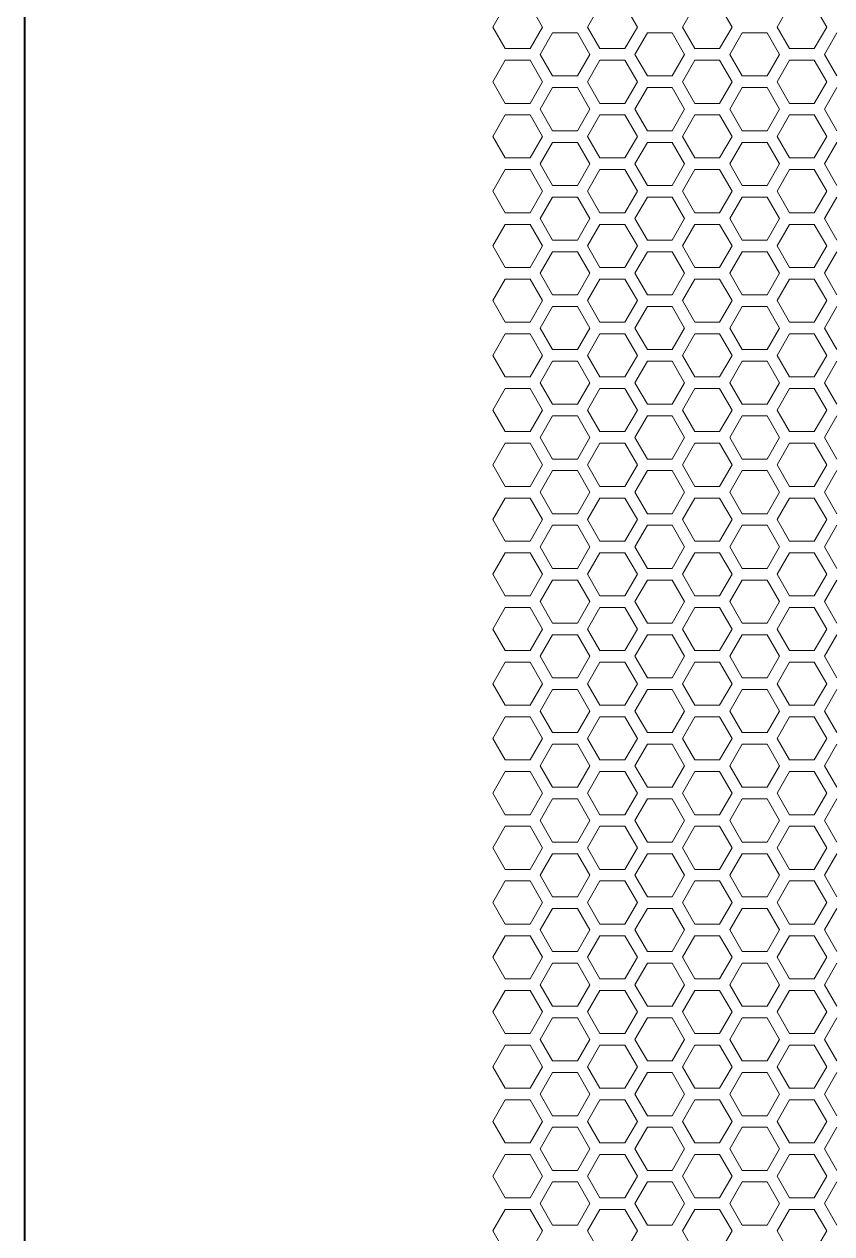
# Model space of a CAD drawing. Header units: millimetres. Extents: x 0 to 140, y -17 to 195.
# Drawn here: x 0 to 8.84, y 48.93 to 62.17 of the extents above; entities that cross this region are included whole.
import ezdxf

# ---------------------------------------------------------------- set-up
doc = ezdxf.new("R2010")
doc.units = ezdxf.units.MM
doc.layers.add('4203-42785_1_0', color=7, linetype='Continuous')

# ---------------------------------------------------------------- blocks, each defined once
blk = doc.blocks.new('a')
at = {"layer": '4203-42785_1_0', "color": 0, "linetype": 'ByBlock', "lineweight": 9}
for p, q in [((1506.926, 392.961), (1506.819, 392.776)), ((1507.246, 392.776), (1507.14, 392.961)), ((1507.739, 392.961), (1507.633, 392.776)), ((1508.06, 392.776), (1507.953, 392.961)), ((1508.553, 392.961), (1508.446, 392.776)), ((1508.873, 392.776), (1508.766, 392.961)), ((1509.366, 392.961), (1509.259, 392.776)), ((1509.686, 392.776), (1509.579, 392.961)), ((1506.819, 392.776), (1506.926, 392.592)), ((1507.14, 392.592), (1507.246, 392.776)), ((1507.633, 392.776), (1507.739, 392.592)), ((1507.953, 392.592), (1508.06, 392.776)), ((1508.446, 392.776), (1508.553, 392.592)), ((1508.766, 392.592), (1508.873, 392.776)), ((1509.259, 392.776), (1509.366, 392.592)), ((1509.579, 392.592), (1509.686, 392.776)), ((1507.333, 392.727), (1507.226, 392.542)), ((1507.546, 392.727), (1507.333, 392.727)), ((1507.653, 392.542), (1507.546, 392.727)), ((1508.146, 392.727), (1508.039, 392.542)), ((1508.36, 392.727), (1508.146, 392.727)), ((1508.466, 392.542), (1508.36, 392.727)), ((1508.959, 392.727), (1508.853, 392.542)), ((1509.173, 392.727), (1508.959, 392.727)), ((1509.28, 392.542), (1509.173, 392.727)), ((1509.773, 392.727), (1509.666, 392.542)), ((1506.926, 392.592), (1507.14, 392.592)), ((1507.739, 392.592), (1507.953, 392.592)), ((1508.553, 392.592), (1508.766, 392.592)), ((1509.366, 392.592), (1509.579, 392.592)), ((1506.926, 392.492), (1506.819, 392.307)), ((1507.14, 392.492), (1506.926, 392.492)), ((1507.246, 392.307), (1507.14, 392.492)), ((1507.226, 392.542), (1507.333, 392.357)), ((1507.546, 392.357), (1507.653, 392.542)), ((1507.739, 392.492), (1507.633, 392.307)), ((1507.953, 392.492), (1507.739, 392.492)), ((1508.06, 392.307), (1507.953, 392.492)), ((1508.039, 392.542), (1508.146, 392.357)), ((1508.36, 392.357), (1508.466, 392.542)), ((1508.553, 392.492), (1508.446, 392.307)), ((1508.766, 392.492), (1508.553, 392.492)), ((1508.873, 392.307), (1508.766, 392.492)), ((1508.853, 392.542), (1508.959, 392.357)), ((1509.173, 392.357), (1509.28, 392.542)), ((1509.366, 392.492), (1509.259, 392.307)), ((1509.579, 392.492), (1509.366, 392.492)), ((1509.686, 392.307), (1509.579, 392.492)), ((1509.666, 392.542), (1509.773, 392.357)), ((1507.333, 392.357), (1507.546, 392.357)), ((1508.146, 392.357), (1508.36, 392.357)), ((1508.959, 392.357), (1509.173, 392.357)), ((1506.819, 392.307), (1506.926, 392.122)), ((1507.14, 392.122), (1507.246, 392.307)), ((1507.333, 392.257), (1507.226, 392.072)), ((1507.546, 392.257), (1507.333, 392.257)), ((1507.653, 392.072), (1507.546, 392.257)), ((1507.633, 392.307), (1507.739, 392.122)), ((1507.953, 392.122), (1508.06, 392.307)), ((1508.146, 392.257), (1508.039, 392.072)), ((1508.36, 392.257), (1508.146, 392.257)), ((1508.466, 392.072), (1508.36, 392.257)), ((1508.446, 392.307), (1508.553, 392.122)), ((1508.766, 392.122), (1508.873, 392.307)), ((1508.959, 392.257), (1508.853, 392.072)), ((1509.173, 392.257), (1508.959, 392.257)), ((1509.28, 392.072), (1509.173, 392.257)), ((1509.259, 392.307), (1509.366, 392.122)), ((1509.579, 392.122), (1509.686, 392.307)), ((1509.773, 392.257), (1509.666, 392.072)), ((1506.926, 392.122), (1507.14, 392.122)), ((1507.226, 392.072), (1507.333, 391.887)), ((1507.546, 391.887), (1507.653, 392.072)), ((1507.739, 392.122), (1507.953, 392.122)), ((1508.039, 392.072), (1508.146, 391.887)), ((1508.36, 391.887), (1508.466, 392.072)), ((1508.553, 392.122), (1508.766, 392.122)), ((1508.853, 392.072), (1508.959, 391.887)), ((1509.173, 391.887), (1509.28, 392.072)), ((1509.366, 392.122), (1509.579, 392.122)), ((1509.666, 392.072), (1509.773, 391.887)), ((1506.926, 392.022), (1506.819, 391.837)), ((1507.14, 392.022), (1506.926, 392.022)), ((1507.246, 391.837), (1507.14, 392.022)), ((1507.739, 392.022), (1507.633, 391.837)), ((1507.953, 392.022), (1507.739, 392.022)), ((1508.06, 391.837), (1507.953, 392.022)), ((1508.553, 392.022), (1508.446, 391.837)), ((1508.766, 392.022), (1508.553, 392.022)), ((1508.873, 391.837), (1508.766, 392.022)), ((1509.366, 392.022), (1509.259, 391.837)), ((1509.579, 392.022), (1509.366, 392.022)), ((1509.686, 391.837), (1509.579, 392.022)), ((1507.333, 391.887), (1507.546, 391.887)), ((1508.146, 391.887), (1508.36, 391.887)), ((1508.959, 391.887), (1509.173, 391.887)), ((1506.819, 391.837), (1506.926, 391.653)), ((1507.14, 391.653), (1507.246, 391.837)), ((1507.333, 391.787), (1507.226, 391.603)), ((1507.546, 391.787), (1507.333, 391.787)), ((1507.653, 391.603), (1507.546, 391.787)), ((1507.633, 391.837), (1507.739, 391.653)), ((1507.953, 391.653), (1508.06, 391.837)), ((1508.146, 391.787), (1508.039, 391.603)), ((1508.36, 391.787), (1508.146, 391.787)), ((1508.466, 391.603), (1508.36, 391.787)), ((1508.446, 391.837), (1508.553, 391.653)), ((1508.766, 391.653), (1508.873, 391.837)), ((1508.959, 391.787), (1508.853, 391.603)), ((1509.173, 391.787), (1508.959, 391.787)), ((1509.28, 391.603), (1509.173, 391.787)), ((1509.259, 391.837), (1509.366, 391.653)), ((1509.579, 391.653), (1509.686, 391.837)), ((1509.773, 391.787), (1509.666, 391.603)), ((1506.926, 391.653), (1507.14, 391.653)), ((1507.739, 391.653), (1507.953, 391.653)), ((1508.553, 391.653), (1508.766, 391.653)), ((1509.366, 391.653), (1509.579, 391.653)), ((1506.926, 391.553), (1506.819, 391.368)), ((1507.14, 391.553), (1506.926, 391.553)), ((1507.246, 391.368), (1507.14, 391.553)), ((1507.226, 391.603), (1507.333, 391.418)), ((1507.546, 391.418), (1507.653, 391.603)), ((1507.739, 391.553), (1507.633, 391.368)), ((1507.953, 391.553), (1507.739, 391.553)), ((1508.06, 391.368), (1507.953, 391.553)), ((1508.039, 391.603), (1508.146, 391.418)), ((1508.36, 391.418), (1508.466, 391.603)), ((1508.553, 391.553), (1508.446, 391.368)), ((1508.766, 391.553), (1508.553, 391.553)), ((1508.873, 391.368), (1508.766, 391.553)), ((1508.853, 391.603), (1508.959, 391.418)), ((1509.173, 391.418), (1509.28, 391.603)), ((1509.366, 391.553), (1509.259, 391.368)), ((1509.579, 391.553), (1509.366, 391.553)), ((1509.686, 391.368), (1509.579, 391.553)), ((1509.666, 391.603), (1509.773, 391.418)), ((1506.819, 391.368), (1506.926, 391.183)), ((1507.14, 391.183), (1507.246, 391.368)), ((1507.333, 391.418), (1507.546, 391.418)), ((1507.633, 391.368), (1507.739, 391.183)), ((1507.953, 391.183), (1508.06, 391.368)), ((1508.146, 391.418), (1508.36, 391.418)), ((1508.446, 391.368), (1508.553, 391.183)), ((1508.766, 391.183), (1508.873, 391.368)), ((1508.959, 391.418), (1509.173, 391.418)), ((1509.259, 391.368), (1509.366, 391.183)), ((1509.579, 391.183), (1509.686, 391.368)), ((1507.333, 391.318), (1507.226, 391.133)), ((1507.546, 391.318), (1507.333, 391.318)), ((1507.653, 391.133), (1507.546, 391.318)), ((1508.146, 391.318), (1508.039, 391.133)), ((1508.36, 391.318), (1508.146, 391.318)), ((1508.466, 391.133), (1508.36, 391.318)), ((1508.959, 391.318), (1508.853, 391.133)), ((1509.173, 391.318), (1508.959, 391.318)), ((1509.28, 391.133), (1509.173, 391.318)), ((1509.773, 391.318), (1509.666, 391.133)), ((1506.926, 391.183), (1507.14, 391.183)), ((1507.226, 391.133), (1507.333, 390.948)), ((1507.546, 390.948), (1507.653, 391.133)), ((1507.739, 391.183), (1507.953, 391.183)), ((1508.039, 391.133), (1508.146, 390.948)), ((1508.36, 390.948), (1508.466, 391.133)), ((1508.553, 391.183), (1508.766, 391.183)), ((1508.853, 391.133), (1508.959, 390.948)), ((1509.173, 390.948), (1509.28, 391.133)), ((1509.366, 391.183), (1509.579, 391.183)), ((1509.666, 391.133), (1509.773, 390.948)), ((1506.926, 391.083), (1506.819, 390.898)), ((1507.14, 391.083), (1506.926, 391.083)), ((1507.246, 390.898), (1507.14, 391.083)), ((1507.739, 391.083), (1507.633, 390.898)), ((1507.953, 391.083), (1507.739, 391.083)), ((1508.06, 390.898), (1507.953, 391.083)), ((1508.553, 391.083), (1508.446, 390.898)), ((1508.766, 391.083), (1508.553, 391.083)), ((1508.873, 390.898), (1508.766, 391.083)), ((1509.366, 391.083), (1509.259, 390.898)), ((1509.579, 391.083), (1509.366, 391.083)), ((1509.686, 390.898), (1509.579, 391.083)), ((1507.333, 390.948), (1507.546, 390.948)), ((1508.146, 390.948), (1508.36, 390.948)), ((1508.959, 390.948), (1509.173, 390.948)), ((1506.819, 390.898), (1506.926, 390.713)), ((1507.14, 390.713), (1507.246, 390.898)), ((1507.333, 390.848), (1507.226, 390.664)), ((1507.546, 390.848), (1507.333, 390.848)), ((1507.653, 390.664), (1507.546, 390.848)), ((1507.633, 390.898), (1507.739, 390.713)), ((1507.953, 390.713), (1508.06, 390.898)), ((1508.146, 390.848), (1508.039, 390.664)), ((1508.36, 390.848), (1508.146, 390.848)), ((1508.466, 390.664), (1508.36, 390.848)), ((1508.446, 390.898), (1508.553, 390.713)), ((1508.766, 390.713), (1508.873, 390.898)), ((1508.959, 390.848), (1508.853, 390.664)), ((1509.173, 390.848), (1508.959, 390.848)), ((1509.28, 390.664), (1509.173, 390.848)), ((1509.259, 390.898), (1509.366, 390.713)), ((1509.579, 390.713), (1509.686, 390.898)), ((1509.773, 390.848), (1509.666, 390.664)), ((1506.926, 390.713), (1507.14, 390.713)), ((1507.739, 390.713), (1507.953, 390.713)), ((1508.553, 390.713), (1508.766, 390.713)), ((1509.366, 390.713), (1509.579, 390.713)), ((1506.926, 390.614), (1506.819, 390.429)), ((1507.14, 390.614), (1506.926, 390.614)), ((1507.246, 390.429), (1507.14, 390.614)), ((1507.226, 390.664), (1507.333, 390.479)), ((1507.546, 390.479), (1507.653, 390.664)), ((1507.739, 390.614), (1507.633, 390.429)), ((1507.953, 390.614), (1507.739, 390.614)), ((1508.06, 390.429), (1507.953, 390.614)), ((1508.039, 390.664), (1508.146, 390.479)), ((1508.36, 390.479), (1508.466, 390.664)), ((1508.553, 390.614), (1508.446, 390.429)), ((1508.766, 390.614), (1508.553, 390.614)), ((1508.873, 390.429), (1508.766, 390.614)), ((1508.853, 390.664), (1508.959, 390.479)), ((1509.173, 390.479), (1509.28, 390.664)), ((1509.366, 390.614), (1509.259, 390.429)), ((1509.579, 390.614), (1509.366, 390.614)), ((1509.686, 390.429), (1509.579, 390.614)), ((1509.666, 390.664), (1509.773, 390.479)), ((1506.819, 390.429), (1506.926, 390.244)), ((1507.14, 390.244), (1507.246, 390.429)), ((1507.333, 390.479), (1507.546, 390.479)), ((1507.633, 390.429), (1507.739, 390.244)), ((1507.953, 390.244), (1508.06, 390.429)), ((1508.146, 390.479), (1508.36, 390.479)), ((1508.446, 390.429), (1508.553, 390.244)), ((1508.766, 390.244), (1508.873, 390.429)), ((1508.959, 390.479), (1509.173, 390.479)), ((1509.259, 390.429), (1509.366, 390.244)), ((1509.579, 390.244), (1509.686, 390.429)), ((1507.333, 390.379), (1507.226, 390.194)), ((1507.546, 390.379), (1507.333, 390.379)), ((1507.653, 390.194), (1507.546, 390.379)), ((1508.146, 390.379), (1508.039, 390.194)), ((1508.36, 390.379), (1508.146, 390.379)), ((1508.466, 390.194), (1508.36, 390.379)), ((1508.959, 390.379), (1508.853, 390.194)), ((1509.173, 390.379), (1508.959, 390.379)), ((1509.28, 390.194), (1509.173, 390.379)), ((1509.773, 390.379), (1509.666, 390.194)), ((1506.926, 390.244), (1507.14, 390.244)), ((1507.226, 390.194), (1507.333, 390.009)), ((1507.546, 390.009), (1507.653, 390.194)), ((1507.739, 390.244), (1507.953, 390.244)), ((1508.039, 390.194), (1508.146, 390.009)), ((1508.36, 390.009), (1508.466, 390.194)), ((1508.553, 390.244), (1508.766, 390.244)), ((1508.853, 390.194), (1508.959, 390.009)), ((1509.173, 390.009), (1509.28, 390.194)), ((1509.366, 390.244), (1509.579, 390.244)), ((1509.666, 390.194), (1509.773, 390.009)), ((1506.926, 390.144), (1506.819, 389.959)), ((1507.14, 390.144), (1506.926, 390.144)), ((1507.246, 389.959), (1507.14, 390.144)), ((1507.739, 390.144), (1507.633, 389.959)), ((1507.953, 390.144), (1507.739, 390.144)), ((1508.06, 389.959), (1507.953, 390.144)), ((1508.553, 390.144), (1508.446, 389.959)), ((1508.766, 390.144), (1508.553, 390.144)), ((1508.873, 389.959), (1508.766, 390.144)), ((1509.366, 390.144), (1509.259, 389.959)), ((1509.579, 390.144), (1509.366, 390.144)), ((1509.686, 389.959), (1509.579, 390.144)), ((1507.333, 390.009), (1507.546, 390.009)), ((1508.146, 390.009), (1508.36, 390.009)), ((1508.959, 390.009), (1509.173, 390.009)), ((1506.819, 389.959), (1506.926, 389.774)), ((1507.14, 389.774), (1507.246, 389.959)), ((1507.333, 389.909), (1507.226, 389.724)), ((1507.546, 389.909), (1507.333, 389.909)), ((1507.653, 389.724), (1507.546, 389.909)), ((1507.633, 389.959), (1507.739, 389.774)), ((1507.953, 389.774), (1508.06, 389.959)), ((1508.146, 389.909), (1508.039, 389.724)), ((1508.36, 389.909), (1508.146, 389.909)), ((1508.466, 389.724), (1508.36, 389.909)), ((1508.446, 389.959), (1508.553, 389.774)), ((1508.766, 389.774), (1508.873, 389.959)), ((1508.959, 389.909), (1508.853, 389.724)), ((1509.173, 389.909), (1508.959, 389.909)), ((1509.28, 389.724), (1509.173, 389.909)), ((1509.259, 389.959), (1509.366, 389.774)), ((1509.579, 389.774), (1509.686, 389.959)), ((1509.773, 389.909), (1509.666, 389.724)), ((1506.926, 389.774), (1507.14, 389.774)), ((1507.739, 389.774), (1507.953, 389.774)), ((1508.553, 389.774), (1508.766, 389.774)), ((1509.366, 389.774), (1509.579, 389.774)), ((1506.926, 389.675), (1506.819, 389.49)), ((1507.14, 389.675), (1506.926, 389.675)), ((1507.246, 389.49), (1507.14, 389.675)), ((1507.226, 389.724), (1507.333, 389.54)), ((1507.546, 389.54), (1507.653, 389.724)), ((1507.739, 389.675), (1507.633, 389.49)), ((1507.953, 389.675), (1507.739, 389.675)), ((1508.06, 389.49), (1507.953, 389.675)), ((1508.039, 389.724), (1508.146, 389.54)), ((1508.36, 389.54), (1508.466, 389.724)), ((1508.553, 389.675), (1508.446, 389.49)), ((1508.766, 389.675), (1508.553, 389.675)), ((1508.873, 389.49), (1508.766, 389.675)), ((1508.853, 389.724), (1508.959, 389.54)), ((1509.173, 389.54), (1509.28, 389.724)), ((1509.366, 389.675), (1509.259, 389.49)), ((1509.579, 389.675), (1509.366, 389.675)), ((1509.686, 389.49), (1509.579, 389.675)), ((1509.666, 389.724), (1509.773, 389.54)), ((1506.819, 389.49), (1506.926, 389.305)), ((1507.14, 389.305), (1507.246, 389.49)), ((1507.333, 389.54), (1507.546, 389.54)), ((1507.633, 389.49), (1507.739, 389.305)), ((1507.953, 389.305), (1508.06, 389.49)), ((1508.146, 389.54), (1508.36, 389.54)), ((1508.446, 389.49), (1508.553, 389.305)), ((1508.766, 389.305), (1508.873, 389.49)), ((1508.959, 389.54), (1509.173, 389.54)), ((1509.259, 389.49), (1509.366, 389.305)), ((1509.579, 389.305), (1509.686, 389.49)), ((1507.333, 389.44), (1507.226, 389.255)), ((1507.546, 389.44), (1507.333, 389.44)), ((1507.653, 389.255), (1507.546, 389.44)), ((1508.146, 389.44), (1508.039, 389.255)), ((1508.36, 389.44), (1508.146, 389.44)), ((1508.466, 389.255), (1508.36, 389.44)), ((1508.959, 389.44), (1508.853, 389.255)), ((1509.173, 389.44), (1508.959, 389.44)), ((1509.28, 389.255), (1509.173, 389.44)), ((1509.773, 389.44), (1509.666, 389.255)), ((1506.926, 389.305), (1507.14, 389.305)), ((1507.226, 389.255), (1507.333, 389.07)), ((1507.546, 389.07), (1507.653, 389.255)), ((1507.739, 389.305), (1507.953, 389.305)), ((1508.039, 389.255), (1508.146, 389.07)), ((1508.36, 389.07), (1508.466, 389.255)), ((1508.553, 389.305), (1508.766, 389.305)), ((1508.853, 389.255), (1508.959, 389.07)), ((1509.173, 389.07), (1509.28, 389.255)), ((1509.366, 389.305), (1509.579, 389.305)), ((1509.666, 389.255), (1509.773, 389.07)), ((1506.926, 389.205), (1506.819, 389.02)), ((1507.14, 389.205), (1506.926, 389.205)), ((1507.246, 389.02), (1507.14, 389.205)), ((1507.739, 389.205), (1507.633, 389.02)), ((1507.953, 389.205), (1507.739, 389.205)), ((1508.06, 389.02), (1507.953, 389.205)), ((1508.553, 389.205), (1508.446, 389.02)), ((1508.766, 389.205), (1508.553, 389.205)), ((1508.873, 389.02), (1508.766, 389.205)), ((1509.366, 389.205), (1509.259, 389.02)), ((1509.579, 389.205), (1509.366, 389.205)), ((1509.686, 389.02), (1509.579, 389.205)), ((1507.333, 389.07), (1507.546, 389.07)), ((1508.146, 389.07), (1508.36, 389.07)), ((1508.959, 389.07), (1509.173, 389.07)), ((1506.819, 389.02), (1506.926, 388.835)), ((1507.14, 388.835), (1507.246, 389.02)), ((1507.333, 388.97), (1507.226, 388.785)), ((1507.546, 388.97), (1507.333, 388.97)), ((1507.653, 388.785), (1507.546, 388.97)), ((1507.633, 389.02), (1507.739, 388.835)), ((1507.953, 388.835), (1508.06, 389.02)), ((1508.146, 388.97), (1508.039, 388.785)), ((1508.36, 388.97), (1508.146, 388.97)), ((1508.466, 388.785), (1508.36, 388.97)), ((1508.446, 389.02), (1508.553, 388.835)), ((1508.766, 388.835), (1508.873, 389.02)), ((1508.959, 388.97), (1508.853, 388.785)), ((1509.173, 388.97), (1508.959, 388.97)), ((1509.28, 388.785), (1509.173, 388.97)), ((1509.259, 389.02), (1509.366, 388.835)), ((1509.579, 388.835), (1509.686, 389.02)), ((1509.773, 388.97), (1509.666, 388.785)), ((1506.926, 388.835), (1507.14, 388.835)), ((1507.739, 388.835), (1507.953, 388.835)), ((1508.553, 388.835), (1508.766, 388.835)), ((1509.366, 388.835), (1509.579, 388.835)), ((1506.926, 388.735), (1506.819, 388.551)), ((1507.14, 388.735), (1506.926, 388.735)), ((1507.246, 388.551), (1507.14, 388.735)), ((1507.226, 388.785), (1507.333, 388.6)), ((1507.546, 388.6), (1507.653, 388.785)), ((1507.739, 388.735), (1507.633, 388.551)), ((1507.953, 388.735), (1507.739, 388.735)), ((1508.06, 388.551), (1507.953, 388.735)), ((1508.039, 388.785), (1508.146, 388.6)), ((1508.36, 388.6), (1508.466, 388.785)), ((1508.553, 388.735), (1508.446, 388.551)), ((1508.766, 388.735), (1508.553, 388.735)), ((1508.873, 388.551), (1508.766, 388.735)), ((1508.853, 388.785), (1508.959, 388.6)), ((1509.173, 388.6), (1509.28, 388.785)), ((1509.366, 388.735), (1509.259, 388.551)), ((1509.579, 388.735), (1509.366, 388.735)), ((1509.686, 388.551), (1509.579, 388.735)), ((1509.666, 388.785), (1509.773, 388.6)), ((1506.819, 388.551), (1506.926, 388.366)), ((1507.14, 388.366), (1507.246, 388.551)), ((1507.333, 388.6), (1507.546, 388.6)), ((1507.633, 388.551), (1507.739, 388.366)), ((1507.953, 388.366), (1508.06, 388.551)), ((1508.146, 388.6), (1508.36, 388.6)), ((1508.446, 388.551), (1508.553, 388.366)), ((1508.766, 388.366), (1508.873, 388.551)), ((1508.959, 388.6), (1509.173, 388.6)), ((1509.259, 388.551), (1509.366, 388.366)), ((1509.579, 388.366), (1509.686, 388.551)), ((1507.333, 388.501), (1507.226, 388.316)), ((1507.546, 388.501), (1507.333, 388.501)), ((1507.653, 388.316), (1507.546, 388.501)), ((1508.146, 388.501), (1508.039, 388.316)), ((1508.36, 388.501), (1508.146, 388.501)), ((1508.466, 388.316), (1508.36, 388.501)), ((1508.959, 388.501), (1508.853, 388.316)), ((1509.173, 388.501), (1508.959, 388.501)), ((1509.28, 388.316), (1509.173, 388.501)), ((1509.773, 388.501), (1509.666, 388.316)), ((1506.926, 388.366), (1507.14, 388.366)), ((1507.226, 388.316), (1507.333, 388.131)), ((1507.546, 388.131), (1507.653, 388.316)), ((1507.739, 388.366), (1507.953, 388.366)), ((1508.039, 388.316), (1508.146, 388.131)), ((1508.36, 388.131), (1508.466, 388.316)), ((1508.553, 388.366), (1508.766, 388.366)), ((1508.853, 388.316), (1508.959, 388.131)), ((1509.173, 388.131), (1509.28, 388.316)), ((1509.366, 388.366), (1509.579, 388.366)), ((1509.666, 388.316), (1509.773, 388.131)), ((1506.926, 388.266), (1506.819, 388.081)), ((1507.14, 388.266), (1506.926, 388.266)), ((1507.246, 388.081), (1507.14, 388.266)), ((1507.739, 388.266), (1507.633, 388.081)), ((1507.953, 388.266), (1507.739, 388.266)), ((1508.06, 388.081), (1507.953, 388.266)), ((1508.553, 388.266), (1508.446, 388.081)), ((1508.766, 388.266), (1508.553, 388.266)), ((1508.873, 388.081), (1508.766, 388.266)), ((1509.366, 388.266), (1509.259, 388.081)), ((1509.579, 388.266), (1509.366, 388.266)), ((1509.686, 388.081), (1509.579, 388.266)), ((1507.333, 388.131), (1507.546, 388.131)), ((1508.146, 388.131), (1508.36, 388.131)), ((1508.959, 388.131), (1509.173, 388.131)), ((1506.819, 388.081), (1506.926, 387.896)), ((1507.14, 387.896), (1507.246, 388.081)), ((1507.333, 388.031), (1507.226, 387.846)), ((1507.546, 388.031), (1507.333, 388.031)), ((1507.653, 387.846), (1507.546, 388.031)), ((1507.633, 388.081), (1507.739, 387.896)), ((1507.953, 387.896), (1508.06, 388.081)), ((1508.146, 388.031), (1508.039, 387.846)), ((1508.36, 388.031), (1508.146, 388.031)), ((1508.466, 387.846), (1508.36, 388.031)), ((1508.446, 388.081), (1508.553, 387.896)), ((1508.766, 387.896), (1508.873, 388.081)), ((1508.959, 388.031), (1508.853, 387.846)), ((1509.173, 388.031), (1508.959, 388.031)), ((1509.28, 387.846), (1509.173, 388.031)), ((1509.259, 388.081), (1509.366, 387.896)), ((1509.579, 387.896), (1509.686, 388.081)), ((1509.773, 388.031), (1509.666, 387.846)), ((1506.926, 387.896), (1507.14, 387.896)), ((1507.739, 387.896), (1507.953, 387.896)), ((1508.553, 387.896), (1508.766, 387.896)), ((1509.366, 387.896), (1509.579, 387.896)), ((1506.926, 387.796), (1506.819, 387.611)), ((1507.14, 387.796), (1506.926, 387.796)), ((1507.246, 387.611), (1507.14, 387.796)), ((1507.226, 387.846), (1507.333, 387.661)), ((1507.546, 387.661), (1507.653, 387.846)), ((1507.739, 387.796), (1507.633, 387.611)), ((1507.953, 387.796), (1507.739, 387.796)), ((1508.06, 387.611), (1507.953, 387.796)), ((1508.039, 387.846), (1508.146, 387.661)), ((1508.36, 387.661), (1508.466, 387.846)), ((1508.553, 387.796), (1508.446, 387.611)), ((1508.766, 387.796), (1508.553, 387.796)), ((1508.873, 387.611), (1508.766, 387.796)), ((1508.853, 387.846), (1508.959, 387.661)), ((1509.173, 387.661), (1509.28, 387.846)), ((1509.366, 387.796), (1509.259, 387.611)), ((1509.579, 387.796), (1509.366, 387.796)), ((1509.686, 387.611), (1509.579, 387.796)), ((1509.666, 387.846), (1509.773, 387.661)), ((1506.819, 387.611), (1506.926, 387.427)), ((1507.14, 387.427), (1507.246, 387.611)), ((1507.333, 387.661), (1507.546, 387.661)), ((1507.633, 387.611), (1507.739, 387.427)), ((1507.953, 387.427), (1508.06, 387.611)), ((1508.146, 387.661), (1508.36, 387.661)), ((1508.446, 387.611), (1508.553, 387.427)), ((1508.766, 387.427), (1508.873, 387.611)), ((1508.959, 387.661), (1509.173, 387.661)), ((1509.259, 387.611), (1509.366, 387.427)), ((1509.579, 387.427), (1509.686, 387.611)), ((1507.333, 387.562), (1507.226, 387.377)), ((1507.546, 387.562), (1507.333, 387.562)), ((1507.653, 387.377), (1507.546, 387.562)), ((1508.146, 387.562), (1508.039, 387.377)), ((1508.36, 387.562), (1508.146, 387.562)), ((1508.466, 387.377), (1508.36, 387.562)), ((1508.959, 387.562), (1508.853, 387.377)), ((1509.173, 387.562), (1508.959, 387.562)), ((1509.28, 387.377), (1509.173, 387.562)), ((1509.773, 387.562), (1509.666, 387.377)), ((1506.926, 387.427), (1507.14, 387.427)), ((1507.226, 387.377), (1507.333, 387.192)), ((1507.546, 387.192), (1507.653, 387.377)), ((1507.739, 387.427), (1507.953, 387.427)), ((1508.039, 387.377), (1508.146, 387.192)), ((1508.36, 387.192), (1508.466, 387.377)), ((1508.553, 387.427), (1508.766, 387.427)), ((1508.853, 387.377), (1508.959, 387.192)), ((1509.173, 387.192), (1509.28, 387.377)), ((1509.366, 387.427), (1509.579, 387.427)), ((1509.666, 387.377), (1509.773, 387.192)), ((1506.926, 387.327), (1506.819, 387.142)), ((1507.14, 387.327), (1506.926, 387.327)), ((1507.246, 387.142), (1507.14, 387.327)), ((1507.739, 387.327), (1507.633, 387.142)), ((1507.953, 387.327), (1507.739, 387.327)), ((1508.06, 387.142), (1507.953, 387.327)), ((1508.553, 387.327), (1508.446, 387.142)), ((1508.766, 387.327), (1508.553, 387.327)), ((1508.873, 387.142), (1508.766, 387.327)), ((1509.366, 387.327), (1509.259, 387.142)), ((1509.579, 387.327), (1509.366, 387.327)), ((1509.686, 387.142), (1509.579, 387.327)), ((1507.333, 387.192), (1507.546, 387.192)), ((1508.146, 387.192), (1508.36, 387.192)), ((1508.959, 387.192), (1509.173, 387.192)), ((1506.819, 387.142), (1506.926, 386.957)), ((1507.14, 386.957), (1507.246, 387.142)), ((1507.333, 387.092), (1507.226, 386.907)), ((1507.546, 387.092), (1507.333, 387.092)), ((1507.653, 386.907), (1507.546, 387.092)), ((1507.633, 387.142), (1507.739, 386.957)), ((1507.953, 386.957), (1508.06, 387.142)), ((1508.146, 387.092), (1508.039, 386.907)), ((1508.36, 387.092), (1508.146, 387.092)), ((1508.466, 386.907), (1508.36, 387.092)), ((1508.446, 387.142), (1508.553, 386.957)), ((1508.766, 386.957), (1508.873, 387.142)), ((1508.959, 387.092), (1508.853, 386.907)), ((1509.173, 387.092), (1508.959, 387.092)), ((1509.28, 386.907), (1509.173, 387.092)), ((1509.259, 387.142), (1509.366, 386.957)), ((1509.579, 386.957), (1509.686, 387.142)), ((1509.773, 387.092), (1509.666, 386.907)), ((1506.926, 386.857), (1506.819, 386.672)), ((1506.926, 386.957), (1507.14, 386.957)), ((1507.14, 386.857), (1506.926, 386.857)), ((1507.246, 386.672), (1507.14, 386.857)), ((1507.226, 386.907), (1507.333, 386.722)), ((1507.546, 386.722), (1507.653, 386.907)), ((1507.739, 386.857), (1507.633, 386.672)), ((1507.739, 386.957), (1507.953, 386.957)), ((1507.953, 386.857), (1507.739, 386.857)), ((1508.06, 386.672), (1507.953, 386.857)), ((1508.039, 386.907), (1508.146, 386.722)), ((1508.36, 386.722), (1508.466, 386.907)), ((1508.553, 386.857), (1508.446, 386.672)), ((1508.553, 386.957), (1508.766, 386.957)), ((1508.766, 386.857), (1508.553, 386.857)), ((1508.873, 386.672), (1508.766, 386.857)), ((1508.853, 386.907), (1508.959, 386.722)), ((1509.173, 386.722), (1509.28, 386.907)), ((1509.366, 386.857), (1509.259, 386.672)), ((1509.366, 386.957), (1509.579, 386.957)), ((1509.579, 386.857), (1509.366, 386.857)), ((1509.686, 386.672), (1509.579, 386.857)), ((1509.666, 386.907), (1509.773, 386.722)), ((1506.819, 386.672), (1506.926, 386.488)), ((1507.14, 386.488), (1507.246, 386.672)), ((1507.333, 386.722), (1507.546, 386.722)), ((1507.633, 386.672), (1507.739, 386.488)), ((1507.953, 386.488), (1508.06, 386.672)), ((1508.146, 386.722), (1508.36, 386.722)), ((1508.446, 386.672), (1508.553, 386.488)), ((1508.766, 386.488), (1508.873, 386.672)), ((1508.959, 386.722), (1509.173, 386.722)), ((1509.259, 386.672), (1509.366, 386.488)), ((1509.579, 386.488), (1509.686, 386.672)), ((1507.333, 386.622), (1507.226, 386.438)), ((1507.546, 386.622), (1507.333, 386.622)), ((1507.653, 386.438), (1507.546, 386.622)), ((1508.146, 386.622), (1508.039, 386.438)), ((1508.36, 386.622), (1508.146, 386.622)), ((1508.466, 386.438), (1508.36, 386.622)), ((1508.959, 386.622), (1508.853, 386.438)), ((1509.173, 386.622), (1508.959, 386.622)), ((1509.28, 386.438), (1509.173, 386.622)), ((1509.773, 386.622), (1509.666, 386.438)), ((1506.926, 386.488), (1507.14, 386.488)), ((1507.739, 386.488), (1507.953, 386.488)), ((1508.553, 386.488), (1508.766, 386.488)), ((1509.366, 386.488), (1509.579, 386.488)), ((1506.926, 386.388), (1506.819, 386.203)), ((1507.14, 386.388), (1506.926, 386.388)), ((1507.246, 386.203), (1507.14, 386.388)), ((1507.226, 386.438), (1507.333, 386.253)), ((1507.546, 386.253), (1507.653, 386.438)), ((1507.739, 386.388), (1507.633, 386.203)), ((1507.953, 386.388), (1507.739, 386.388)), ((1508.06, 386.203), (1507.953, 386.388)), ((1508.039, 386.438), (1508.146, 386.253)), ((1508.36, 386.253), (1508.466, 386.438)), ((1508.553, 386.388), (1508.446, 386.203)), ((1508.766, 386.388), (1508.553, 386.388)), ((1508.873, 386.203), (1508.766, 386.388)), ((1508.853, 386.438), (1508.959, 386.253)), ((1509.173, 386.253), (1509.28, 386.438)), ((1509.366, 386.388), (1509.259, 386.203)), ((1509.579, 386.388), (1509.366, 386.388)), ((1509.686, 386.203), (1509.579, 386.388)), ((1509.666, 386.438), (1509.773, 386.253)), ((1507.333, 386.253), (1507.546, 386.253)), ((1508.146, 386.253), (1508.36, 386.253)), ((1508.959, 386.253), (1509.173, 386.253)), ((1506.819, 386.203), (1506.926, 386.018)), ((1507.14, 386.018), (1507.246, 386.203)), ((1507.333, 386.153), (1507.226, 385.968)), ((1507.546, 386.153), (1507.333, 386.153)), ((1507.653, 385.968), (1507.546, 386.153)), ((1507.633, 386.203), (1507.739, 386.018)), ((1507.953, 386.018), (1508.06, 386.203)), ((1508.146, 386.153), (1508.039, 385.968)), ((1508.36, 386.153), (1508.146, 386.153)), ((1508.466, 385.968), (1508.36, 386.153)), ((1508.446, 386.203), (1508.553, 386.018)), ((1508.766, 386.018), (1508.873, 386.203)), ((1508.959, 386.153), (1508.853, 385.968)), ((1509.173, 386.153), (1508.959, 386.153)), ((1509.28, 385.968), (1509.173, 386.153)), ((1509.259, 386.203), (1509.366, 386.018)), ((1509.579, 386.018), (1509.686, 386.203)), ((1509.773, 386.153), (1509.666, 385.968)), ((1506.926, 386.018), (1507.14, 386.018)), ((1507.226, 385.968), (1507.333, 385.783)), ((1507.546, 385.783), (1507.653, 385.968)), ((1507.739, 386.018), (1507.953, 386.018)), ((1508.039, 385.968), (1508.146, 385.783)), ((1508.36, 385.783), (1508.466, 385.968)), ((1508.553, 386.018), (1508.766, 386.018)), ((1508.853, 385.968), (1508.959, 385.783)), ((1509.173, 385.783), (1509.28, 385.968)), ((1509.366, 386.018), (1509.579, 386.018)), ((1509.666, 385.968), (1509.773, 385.783)), ((1506.926, 385.918), (1506.819, 385.733)), ((1507.14, 385.918), (1506.926, 385.918)), ((1507.246, 385.733), (1507.14, 385.918)), ((1507.739, 385.918), (1507.633, 385.733)), ((1507.953, 385.918), (1507.739, 385.918)), ((1508.06, 385.733), (1507.953, 385.918)), ((1508.553, 385.918), (1508.446, 385.733)), ((1508.766, 385.918), (1508.553, 385.918)), ((1508.873, 385.733), (1508.766, 385.918)), ((1509.366, 385.918), (1509.259, 385.733)), ((1509.579, 385.918), (1509.366, 385.918)), ((1509.686, 385.733), (1509.579, 385.918)), ((1506.819, 385.733), (1506.926, 385.548)), ((1507.14, 385.548), (1507.246, 385.733)), ((1507.333, 385.783), (1507.546, 385.783)), ((1507.633, 385.733), (1507.739, 385.548)), ((1507.953, 385.548), (1508.06, 385.733)), ((1508.146, 385.783), (1508.36, 385.783)), ((1508.446, 385.733), (1508.553, 385.548)), ((1508.766, 385.548), (1508.873, 385.733)), ((1508.959, 385.783), (1509.173, 385.783)), ((1509.259, 385.733), (1509.366, 385.548)), ((1509.579, 385.548), (1509.686, 385.733)), ((1507.333, 385.683), (1507.226, 385.499)), ((1507.546, 385.683), (1507.333, 385.683)), ((1507.653, 385.499), (1507.546, 385.683)), ((1508.146, 385.683), (1508.039, 385.499)), ((1508.36, 385.683), (1508.146, 385.683)), ((1508.466, 385.499), (1508.36, 385.683)), ((1508.959, 385.683), (1508.853, 385.499)), ((1509.173, 385.683), (1508.959, 385.683)), ((1509.28, 385.499), (1509.173, 385.683)), ((1509.773, 385.683), (1509.666, 385.499)), ((1506.926, 385.548), (1507.14, 385.548)), ((1507.739, 385.548), (1507.953, 385.548)), ((1508.553, 385.548), (1508.766, 385.548)), ((1509.366, 385.548), (1509.579, 385.548)), ((1506.926, 385.449), (1506.819, 385.264)), ((1507.14, 385.449), (1506.926, 385.449)), ((1507.246, 385.264), (1507.14, 385.449)), ((1507.226, 385.499), (1507.333, 385.314)), ((1507.546, 385.314), (1507.653, 385.499)), ((1507.739, 385.449), (1507.633, 385.264)), ((1507.953, 385.449), (1507.739, 385.449)), ((1508.06, 385.264), (1507.953, 385.449)), ((1508.039, 385.499), (1508.146, 385.314)), ((1508.36, 385.314), (1508.466, 385.499)), ((1508.553, 385.449), (1508.446, 385.264)), ((1508.766, 385.449), (1508.553, 385.449)), ((1508.873, 385.264), (1508.766, 385.449)), ((1508.853, 385.499), (1508.959, 385.314)), ((1509.173, 385.314), (1509.28, 385.499)), ((1509.366, 385.449), (1509.259, 385.264)), ((1509.579, 385.449), (1509.366, 385.449)), ((1509.686, 385.264), (1509.579, 385.449)), ((1509.666, 385.499), (1509.773, 385.314)), ((1507.333, 385.314), (1507.546, 385.314)), ((1508.146, 385.314), (1508.36, 385.314)), ((1508.959, 385.314), (1509.173, 385.314)), ((1506.819, 385.264), (1506.926, 385.079)), ((1507.14, 385.079), (1507.246, 385.264)), ((1507.333, 385.214), (1507.226, 385.029)), ((1507.546, 385.214), (1507.333, 385.214)), ((1507.653, 385.029), (1507.546, 385.214)), ((1507.633, 385.264), (1507.739, 385.079)), ((1507.953, 385.079), (1508.06, 385.264)), ((1508.146, 385.214), (1508.039, 385.029)), ((1508.36, 385.214), (1508.146, 385.214)), ((1508.466, 385.029), (1508.36, 385.214)), ((1508.446, 385.264), (1508.553, 385.079)), ((1508.766, 385.079), (1508.873, 385.264)), ((1508.959, 385.214), (1508.853, 385.029)), ((1509.173, 385.214), (1508.959, 385.214)), ((1509.28, 385.029), (1509.173, 385.214)), ((1509.259, 385.264), (1509.366, 385.079)), ((1509.579, 385.079), (1509.686, 385.264)), ((1509.773, 385.214), (1509.666, 385.029)), ((1506.926, 385.079), (1507.14, 385.079)), ((1507.226, 385.029), (1507.333, 384.844)), ((1507.546, 384.844), (1507.653, 385.029)), ((1507.739, 385.079), (1507.953, 385.079)), ((1508.039, 385.029), (1508.146, 384.844)), ((1508.36, 384.844), (1508.466, 385.029)), ((1508.553, 385.079), (1508.766, 385.079)), ((1508.853, 385.029), (1508.959, 384.844)), ((1509.173, 384.844), (1509.28, 385.029)), ((1509.366, 385.079), (1509.579, 385.079)), ((1509.666, 385.029), (1509.773, 384.844)), ((1506.926, 384.979), (1506.819, 384.794)), ((1507.14, 384.979), (1506.926, 384.979)), ((1507.246, 384.794), (1507.14, 384.979)), ((1507.739, 384.979), (1507.633, 384.794)), ((1507.953, 384.979), (1507.739, 384.979)), ((1508.06, 384.794), (1507.953, 384.979)), ((1508.553, 384.979), (1508.446, 384.794)), ((1508.766, 384.979), (1508.553, 384.979)), ((1508.873, 384.794), (1508.766, 384.979)), ((1509.366, 384.979), (1509.259, 384.794)), ((1509.579, 384.979), (1509.366, 384.979)), ((1509.686, 384.794), (1509.579, 384.979)), ((1506.819, 384.794), (1506.926, 384.609)), ((1507.14, 384.609), (1507.246, 384.794)), ((1507.333, 384.844), (1507.546, 384.844)), ((1507.633, 384.794), (1507.739, 384.609)), ((1507.953, 384.609), (1508.06, 384.794)), ((1508.146, 384.844), (1508.36, 384.844)), ((1508.446, 384.794), (1508.553, 384.609)), ((1508.766, 384.609), (1508.873, 384.794)), ((1508.959, 384.844), (1509.173, 384.844)), ((1509.259, 384.794), (1509.366, 384.609)), ((1509.579, 384.609), (1509.686, 384.794)), ((1507.333, 384.744), (1507.226, 384.559)), ((1507.546, 384.744), (1507.333, 384.744)), ((1507.653, 384.559), (1507.546, 384.744)), ((1508.146, 384.744), (1508.039, 384.559)), ((1508.36, 384.744), (1508.146, 384.744)), ((1508.466, 384.559), (1508.36, 384.744)), ((1508.959, 384.744), (1508.853, 384.559)), ((1509.173, 384.744), (1508.959, 384.744)), ((1509.28, 384.559), (1509.173, 384.744)), ((1509.773, 384.744), (1509.666, 384.559)), ((1506.926, 384.609), (1507.14, 384.609)), ((1507.739, 384.609), (1507.953, 384.609)), ((1508.553, 384.609), (1508.766, 384.609)), ((1509.366, 384.609), (1509.579, 384.609)), ((1506.926, 384.51), (1506.819, 384.325)), ((1507.14, 384.51), (1506.926, 384.51)), ((1507.246, 384.325), (1507.14, 384.51)), ((1507.226, 384.559), (1507.333, 384.375)), ((1507.546, 384.375), (1507.653, 384.559)), ((1507.739, 384.51), (1507.633, 384.325)), ((1507.953, 384.51), (1507.739, 384.51)), ((1508.06, 384.325), (1507.953, 384.51)), ((1508.039, 384.559), (1508.146, 384.375)), ((1508.36, 384.375), (1508.466, 384.559)), ((1508.553, 384.51), (1508.446, 384.325)), ((1508.766, 384.51), (1508.553, 384.51)), ((1508.873, 384.325), (1508.766, 384.51)), ((1508.853, 384.559), (1508.959, 384.375)), ((1509.173, 384.375), (1509.28, 384.559)), ((1509.366, 384.51), (1509.259, 384.325)), ((1509.579, 384.51), (1509.366, 384.51)), ((1509.686, 384.325), (1509.579, 384.51)), ((1509.666, 384.559), (1509.773, 384.375)), ((1507.333, 384.375), (1507.546, 384.375)), ((1508.146, 384.375), (1508.36, 384.375)), ((1508.959, 384.375), (1509.173, 384.375)), ((1506.819, 384.325), (1506.926, 384.14)), ((1507.14, 384.14), (1507.246, 384.325)), ((1507.333, 384.275), (1507.226, 384.09)), ((1507.546, 384.275), (1507.333, 384.275)), ((1507.653, 384.09), (1507.546, 384.275)), ((1507.633, 384.325), (1507.739, 384.14)), ((1507.953, 384.14), (1508.06, 384.325)), ((1508.146, 384.275), (1508.039, 384.09)), ((1508.36, 384.275), (1508.146, 384.275)), ((1508.466, 384.09), (1508.36, 384.275)), ((1508.446, 384.325), (1508.553, 384.14)), ((1508.766, 384.14), (1508.873, 384.325)), ((1508.959, 384.275), (1508.853, 384.09)), ((1509.173, 384.275), (1508.959, 384.275)), ((1509.28, 384.09), (1509.173, 384.275)), ((1509.259, 384.325), (1509.366, 384.14)), ((1509.579, 384.14), (1509.686, 384.325)), ((1509.773, 384.275), (1509.666, 384.09)), ((1506.926, 384.14), (1507.14, 384.14)), ((1507.226, 384.09), (1507.333, 383.905)), ((1507.546, 383.905), (1507.653, 384.09)), ((1507.739, 384.14), (1507.953, 384.14)), ((1508.039, 384.09), (1508.146, 383.905)), ((1508.36, 383.905), (1508.466, 384.09)), ((1508.553, 384.14), (1508.766, 384.14)), ((1508.853, 384.09), (1508.959, 383.905)), ((1509.173, 383.905), (1509.28, 384.09)), ((1509.366, 384.14), (1509.579, 384.14)), ((1509.666, 384.09), (1509.773, 383.905)), ((1506.926, 384.04), (1506.819, 383.855)), ((1507.14, 384.04), (1506.926, 384.04)), ((1507.246, 383.855), (1507.14, 384.04)), ((1507.739, 384.04), (1507.633, 383.855)), ((1507.953, 384.04), (1507.739, 384.04)), ((1508.06, 383.855), (1507.953, 384.04)), ((1508.553, 384.04), (1508.446, 383.855)), ((1508.766, 384.04), (1508.553, 384.04)), ((1508.873, 383.855), (1508.766, 384.04)), ((1509.366, 384.04), (1509.259, 383.855)), ((1509.579, 384.04), (1509.366, 384.04)), ((1509.686, 383.855), (1509.579, 384.04)), ((1506.819, 383.855), (1506.926, 383.67)), ((1507.14, 383.67), (1507.246, 383.855)), ((1507.333, 383.905), (1507.546, 383.905)), ((1507.633, 383.855), (1507.739, 383.67)), ((1507.953, 383.67), (1508.06, 383.855)), ((1508.146, 383.905), (1508.36, 383.905)), ((1508.446, 383.855), (1508.553, 383.67)), ((1508.766, 383.67), (1508.873, 383.855)), ((1508.959, 383.905), (1509.173, 383.905)), ((1509.259, 383.855), (1509.366, 383.67)), ((1509.579, 383.67), (1509.686, 383.855)), ((1507.333, 383.805), (1507.226, 383.62)), ((1507.546, 383.805), (1507.333, 383.805)), ((1507.653, 383.62), (1507.546, 383.805)), ((1508.146, 383.805), (1508.039, 383.62)), ((1508.36, 383.805), (1508.146, 383.805)), ((1508.466, 383.62), (1508.36, 383.805)), ((1508.959, 383.805), (1508.853, 383.62)), ((1509.173, 383.805), (1508.959, 383.805)), ((1509.28, 383.62), (1509.173, 383.805)), ((1509.773, 383.805), (1509.666, 383.62)), ((1506.926, 383.67), (1507.14, 383.67)), ((1507.739, 383.67), (1507.953, 383.67)), ((1508.553, 383.67), (1508.766, 383.67)), ((1509.366, 383.67), (1509.579, 383.67)), ((1506.926, 383.57), (1506.819, 383.386)), ((1507.14, 383.57), (1506.926, 383.57)), ((1507.246, 383.386), (1507.14, 383.57)), ((1507.226, 383.62), (1507.333, 383.435)), ((1507.546, 383.435), (1507.653, 383.62)), ((1507.739, 383.57), (1507.633, 383.386)), ((1507.953, 383.57), (1507.739, 383.57)), ((1508.06, 383.386), (1507.953, 383.57)), ((1508.039, 383.62), (1508.146, 383.435)), ((1508.36, 383.435), (1508.466, 383.62)), ((1508.553, 383.57), (1508.446, 383.386)), ((1508.766, 383.57), (1508.553, 383.57)), ((1508.873, 383.386), (1508.766, 383.57)), ((1508.853, 383.62), (1508.959, 383.435)), ((1509.173, 383.435), (1509.28, 383.62)), ((1509.366, 383.57), (1509.259, 383.386)), ((1509.579, 383.57), (1509.366, 383.57)), ((1509.686, 383.386), (1509.579, 383.57)), ((1509.666, 383.62), (1509.773, 383.435)), ((1507.333, 383.435), (1507.546, 383.435)), ((1508.146, 383.435), (1508.36, 383.435)), ((1508.959, 383.435), (1509.173, 383.435)), ((1506.819, 383.386), (1506.926, 383.201)), ((1507.14, 383.201), (1507.246, 383.386)), ((1507.333, 383.336), (1507.226, 383.151)), ((1507.546, 383.336), (1507.333, 383.336)), ((1507.653, 383.151), (1507.546, 383.336)), ((1507.633, 383.386), (1507.739, 383.201)), ((1507.953, 383.201), (1508.06, 383.386)), ((1508.146, 383.336), (1508.039, 383.151)), ((1508.36, 383.336), (1508.146, 383.336)), ((1508.466, 383.151), (1508.36, 383.336)), ((1508.446, 383.386), (1508.553, 383.201)), ((1508.766, 383.201), (1508.873, 383.386)), ((1508.959, 383.336), (1508.853, 383.151)), ((1509.173, 383.336), (1508.959, 383.336)), ((1509.28, 383.151), (1509.173, 383.336)), ((1509.259, 383.386), (1509.366, 383.201)), ((1509.579, 383.201), (1509.686, 383.386)), ((1509.773, 383.336), (1509.666, 383.151)), ((1506.926, 383.201), (1507.14, 383.201)), ((1507.226, 383.151), (1507.333, 382.966)), ((1507.546, 382.966), (1507.653, 383.151)), ((1507.739, 383.201), (1507.953, 383.201)), ((1508.039, 383.151), (1508.146, 382.966)), ((1508.36, 382.966), (1508.466, 383.151)), ((1508.553, 383.201), (1508.766, 383.201)), ((1508.853, 383.151), (1508.959, 382.966)), ((1509.173, 382.966), (1509.28, 383.151)), ((1509.366, 383.201), (1509.579, 383.201)), ((1509.666, 383.151), (1509.773, 382.966)), ((1506.926, 383.101), (1506.819, 382.916)), ((1507.14, 383.101), (1506.926, 383.101)), ((1507.246, 382.916), (1507.14, 383.101)), ((1507.739, 383.101), (1507.633, 382.916)), ((1507.953, 383.101), (1507.739, 383.101)), ((1508.06, 382.916), (1507.953, 383.101)), ((1508.553, 383.101), (1508.446, 382.916)), ((1508.766, 383.101), (1508.553, 383.101)), ((1508.873, 382.916), (1508.766, 383.101)), ((1509.366, 383.101), (1509.259, 382.916)), ((1509.579, 383.101), (1509.366, 383.101)), ((1509.686, 382.916), (1509.579, 383.101)), ((1506.819, 382.916), (1506.926, 382.731)), ((1507.14, 382.731), (1507.246, 382.916)), ((1507.333, 382.966), (1507.546, 382.966)), ((1507.633, 382.916), (1507.739, 382.731)), ((1507.953, 382.731), (1508.06, 382.916)), ((1508.146, 382.966), (1508.36, 382.966)), ((1508.446, 382.916), (1508.553, 382.731)), ((1508.766, 382.731), (1508.873, 382.916)), ((1508.959, 382.966), (1509.173, 382.966)), ((1509.259, 382.916), (1509.366, 382.731)), ((1509.579, 382.731), (1509.686, 382.916)), ((1507.333, 382.866), (1507.226, 382.681)), ((1507.546, 382.866), (1507.333, 382.866)), ((1507.653, 382.681), (1507.546, 382.866)), ((1508.146, 382.866), (1508.039, 382.681)), ((1508.36, 382.866), (1508.146, 382.866)), ((1508.466, 382.681), (1508.36, 382.866)), ((1508.959, 382.866), (1508.853, 382.681)), ((1509.173, 382.866), (1508.959, 382.866)), ((1509.28, 382.681), (1509.173, 382.866)), ((1509.773, 382.866), (1509.666, 382.681)), ((1506.926, 382.731), (1507.14, 382.731)), ((1507.739, 382.731), (1507.953, 382.731)), ((1508.553, 382.731), (1508.766, 382.731)), ((1509.366, 382.731), (1509.579, 382.731)), ((1506.926, 382.631), (1506.819, 382.447)), ((1507.14, 382.631), (1506.926, 382.631)), ((1507.246, 382.447), (1507.14, 382.631)), ((1507.226, 382.681), (1507.333, 382.496)), ((1507.546, 382.496), (1507.653, 382.681)), ((1507.739, 382.631), (1507.633, 382.447)), ((1507.953, 382.631), (1507.739, 382.631)), ((1508.06, 382.447), (1507.953, 382.631)), ((1508.039, 382.681), (1508.146, 382.496)), ((1508.36, 382.496), (1508.466, 382.681)), ((1508.553, 382.631), (1508.446, 382.447)), ((1508.766, 382.631), (1508.553, 382.631)), ((1508.873, 382.447), (1508.766, 382.631)), ((1508.853, 382.681), (1508.959, 382.496)), ((1509.173, 382.496), (1509.28, 382.681)), ((1509.366, 382.631), (1509.259, 382.447)), ((1509.579, 382.631), (1509.366, 382.631)), ((1509.686, 382.447), (1509.579, 382.631)), ((1509.666, 382.681), (1509.773, 382.496)), ((1507.333, 382.496), (1507.546, 382.496)), ((1508.146, 382.496), (1508.36, 382.496)), ((1508.959, 382.496), (1509.173, 382.496)), ((1506.819, 382.447), (1506.926, 382.262)), ((1507.14, 382.262), (1507.246, 382.447)), ((1507.633, 382.447), (1507.739, 382.262)), ((1507.953, 382.262), (1508.06, 382.447)), ((1508.446, 382.447), (1508.553, 382.262)), ((1508.766, 382.262), (1508.873, 382.447)), ((1509.259, 382.447), (1509.366, 382.262)), ((1509.579, 382.262), (1509.686, 382.447))]:
    blk.add_line(p, q, dxfattribs=at)

msp = doc.modelspace()

# ---------------------------------------------------------------- linework, layer by layer
at = {"color": 0, "linetype": 'ByBlock', "lineweight": 15}
for p, q in [((0, 0.313), (0, 194.996)), ((0.01, 0.327), (0.01, 194.996))]:
    msp.add_line(p, q, dxfattribs=at)
at = {"color": 0, "linetype": 'ByBlock', "lineweight": 18}
msp.add_line((0, 0), (0, 194.996), dxfattribs=at)

# ---------------------------------------------------------------- block references
at = {"lineweight": 15, "xscale": 1.275468447124703, "yscale": 1.275468447124703, "zscale": 1.275468447124703}
msp.add_blockref('a', (-1916.77, -438.836), dxfattribs=at)

doc.saveas('drawing.dxf')
